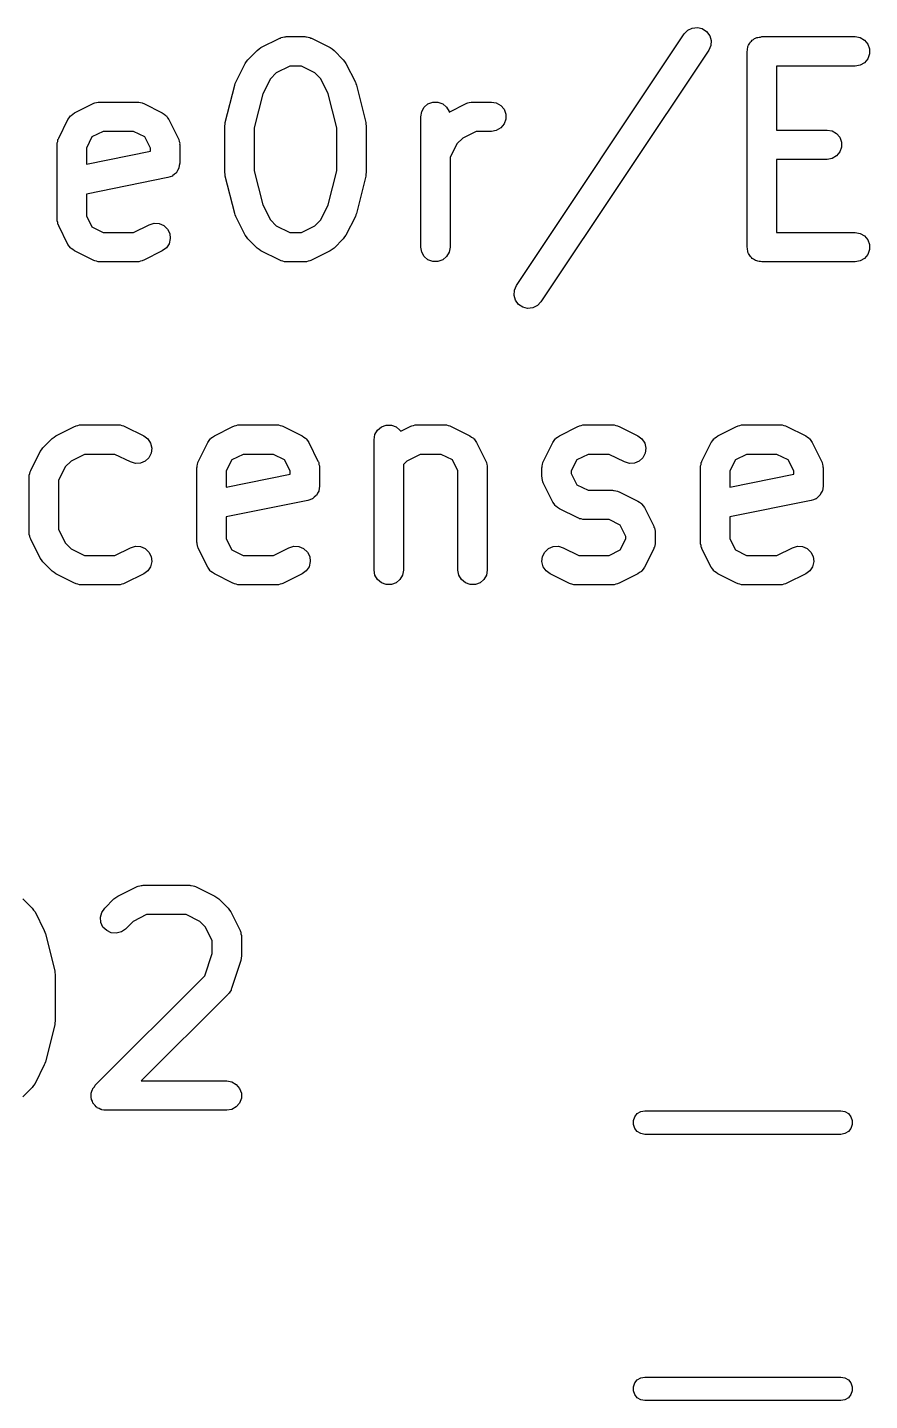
# Model space of a CAD drawing. Extents: x 142.1 to 238.7, y -137.2 to -60.7.
# Drawn here: x 174.35 to 178.65, y -108.48 to -101.47 of the extents above; entities that cross this region are included whole.
import ezdxf

# ---------------------------------------------------------------- set-up
doc = ezdxf.new("R2010")
doc.units = 0
doc.header["$MEASUREMENT"] = 0
doc.layers.add('BLACK', color=7, linetype='CONTINUOUS')

msp = doc.modelspace()

# ---------------------------------------------------------------- linework, layer by layer
at = {"layer": 'Black'}
for p, q in [((176.844, -102.784), (177.701, -101.498)), ((177.701, -101.498), (177.719, -101.479)), ((177.719, -101.479), (177.742, -101.468)), ((177.742, -101.468), (177.768, -101.465)), ((177.768, -101.465), (177.793, -101.471)), ((177.793, -101.471), (177.815, -101.486)), ((177.815, -101.486), (177.831, -101.507)), ((177.831, -101.507), (177.838, -101.532)), ((175.52, -101.582), (175.53, -101.575)), ((175.53, -101.575), (175.539, -101.568)), ((175.539, -101.568), (175.635, -101.52)), ((175.635, -101.52), (175.639, -101.519)), ((175.639, -101.519), (175.642, -101.517)), ((175.642, -101.517), (175.651, -101.515)), ((175.651, -101.515), (175.66, -101.513)), ((175.66, -101.513), (175.664, -101.513)), ((175.664, -101.513), (175.668, -101.512)), ((175.668, -101.512), (175.763, -101.512)), ((175.763, -101.512), (175.768, -101.513)), ((175.768, -101.513), (175.772, -101.513)), ((175.772, -101.513), (175.78, -101.515)), ((175.78, -101.515), (175.789, -101.517)), ((175.789, -101.517), (175.793, -101.519)), ((175.793, -101.519), (175.797, -101.52)), ((175.797, -101.52), (175.892, -101.568)), ((175.892, -101.568), (175.902, -101.575)), ((175.902, -101.575), (175.912, -101.582)), ((177.836, -101.558), (177.826, -101.581)), ((177.838, -101.532), (177.836, -101.558)), ((178.023, -101.574), (178.025, -101.568)), ((178.023, -101.581), (178.023, -101.574)), ((178.025, -101.568), (178.026, -101.562)), ((178.026, -101.562), (178.029, -101.556)), ((178.029, -101.556), (178.032, -101.55)), ((178.032, -101.55), (178.036, -101.545)), ((178.036, -101.545), (178.039, -101.539)), ((178.039, -101.539), (178.044, -101.535)), ((178.044, -101.535), (178.048, -101.53)), ((178.048, -101.53), (178.054, -101.527)), ((178.054, -101.527), (178.059, -101.522)), ((178.059, -101.522), (178.065, -101.52)), ((178.065, -101.52), (178.071, -101.517)), ((178.071, -101.517), (178.077, -101.516)), ((178.077, -101.516), (178.084, -101.514)), ((178.084, -101.514), (178.09, -101.514)), ((178.09, -101.514), (178.097, -101.512)), ((178.097, -101.512), (178.573, -101.512)), ((178.573, -101.512), (178.599, -101.517)), ((178.599, -101.517), (178.621, -101.53)), ((178.621, -101.53), (178.638, -101.55)), ((178.638, -101.55), (178.647, -101.574)), ((178.647, -101.574), (178.647, -101.6)), ((175.458, -101.649), (175.465, -101.639)), ((175.465, -101.639), (175.472, -101.63)), ((175.472, -101.63), (175.52, -101.582)), ((175.912, -101.582), (175.959, -101.63)), ((175.959, -101.63), (175.966, -101.639)), ((175.966, -101.639), (175.973, -101.649)), ((177.826, -101.581), (176.969, -102.867)), ((178.022, -101.587), (178.023, -101.581)), ((178.022, -102.587), (178.022, -101.587)), ((178.621, -101.645), (178.599, -101.658)), ((178.638, -101.625), (178.621, -101.645)), ((178.647, -101.6), (178.638, -101.625)), ((175.411, -101.744), (175.458, -101.649)), ((175.617, -101.697), (175.587, -101.727)), ((175.686, -101.662), (175.617, -101.697)), ((175.746, -101.662), (175.686, -101.662)), ((175.814, -101.697), (175.746, -101.662)), ((175.845, -101.727), (175.814, -101.697)), ((175.973, -101.649), (176.021, -101.744)), ((178.573, -101.662), (178.172, -101.662)), ((178.172, -101.662), (178.172, -101.989)), ((178.599, -101.658), (178.573, -101.662)), ((175.357, -101.95), (175.405, -101.76)), ((175.405, -101.76), (175.408, -101.752)), ((175.408, -101.752), (175.411, -101.744)), ((175.587, -101.727), (175.548, -101.804)), ((175.883, -101.804), (175.845, -101.727)), ((176.021, -101.744), (176.023, -101.752)), ((176.023, -101.752), (176.027, -101.76)), ((176.027, -101.76), (176.074, -101.95)), ((174.587, -101.901), (174.682, -101.854)), ((174.682, -101.854), (174.686, -101.852)), ((174.686, -101.852), (174.69, -101.85)), ((174.69, -101.85), (174.699, -101.849)), ((174.699, -101.849), (174.707, -101.846)), ((174.707, -101.846), (174.711, -101.846)), ((174.711, -101.846), (174.716, -101.846)), ((174.716, -101.846), (174.906, -101.846)), ((174.906, -101.846), (174.91, -101.846)), ((174.91, -101.846), (174.915, -101.846)), ((174.915, -101.846), (174.923, -101.849)), ((174.923, -101.849), (174.932, -101.85)), ((174.932, -101.85), (174.936, -101.852)), ((174.936, -101.852), (174.94, -101.854)), ((174.94, -101.854), (175.035, -101.901)), ((175.548, -101.804), (175.505, -101.978)), ((175.926, -101.978), (175.883, -101.804)), ((176.373, -101.873), (176.392, -101.856)), ((176.392, -101.856), (176.417, -101.847)), ((176.417, -101.847), (176.443, -101.847)), ((176.443, -101.847), (176.468, -101.856)), ((176.468, -101.856), (176.487, -101.873)), ((176.501, -101.897), (176.587, -101.854)), ((176.587, -101.854), (176.591, -101.852)), ((176.591, -101.852), (176.595, -101.85)), ((176.595, -101.85), (176.603, -101.849)), ((176.603, -101.849), (176.612, -101.846)), ((176.612, -101.846), (176.616, -101.846)), ((176.616, -101.846), (176.62, -101.846)), ((176.62, -101.846), (176.716, -101.846)), ((176.716, -101.846), (176.741, -101.85)), ((176.741, -101.85), (176.764, -101.863)), ((174.553, -101.935), (174.56, -101.926)), ((174.56, -101.926), (174.566, -101.917)), ((174.566, -101.917), (174.568, -101.916)), ((174.568, -101.916), (174.569, -101.914)), ((174.569, -101.914), (174.578, -101.908)), ((174.578, -101.908), (174.587, -101.901)), ((175.035, -101.901), (175.044, -101.908)), ((175.044, -101.908), (175.053, -101.914)), ((175.053, -101.914), (175.054, -101.916)), ((175.054, -101.916), (175.056, -101.917)), ((175.056, -101.917), (175.062, -101.926)), ((175.062, -101.926), (175.069, -101.935)), ((176.355, -101.921), (176.36, -101.895)), ((176.355, -102.587), (176.355, -101.921)), ((176.36, -101.895), (176.373, -101.873)), ((176.487, -101.873), (176.5, -101.895)), ((176.5, -101.895), (176.501, -101.897)), ((176.764, -101.863), (176.781, -101.883)), ((176.781, -101.883), (176.79, -101.908)), ((176.79, -101.908), (176.79, -101.934)), ((174.506, -102.03), (174.553, -101.935)), ((174.733, -101.996), (174.676, -102.024)), ((174.888, -101.996), (174.733, -101.996)), ((174.946, -102.024), (174.888, -101.996)), ((175.069, -101.935), (175.116, -102.03)), ((175.355, -101.968), (175.357, -101.959)), ((175.355, -102.206), (175.355, -101.968)), ((175.357, -101.959), (175.357, -101.95)), ((175.505, -101.978), (175.505, -102.197)), ((175.926, -102.197), (175.926, -101.978)), ((176.074, -101.95), (176.075, -101.959)), ((176.075, -101.959), (176.076, -101.968)), ((176.076, -101.968), (176.076, -102.206)), ((176.638, -101.996), (176.57, -102.03)), ((176.716, -101.996), (176.638, -101.996)), ((176.741, -101.991), (176.716, -101.996)), ((176.764, -101.978), (176.741, -101.991)), ((176.781, -101.958), (176.764, -101.978)), ((176.79, -101.934), (176.781, -101.958)), ((178.172, -101.989), (178.43, -101.989)), ((178.43, -101.989), (178.456, -101.993)), ((178.456, -101.993), (178.478, -102.006)), ((174.498, -102.055), (174.501, -102.047)), ((174.499, -102.059), (174.498, -102.055)), ((174.498, -102.064), (174.499, -102.059)), ((174.498, -102.445), (174.498, -102.064)), ((174.501, -102.047), (174.502, -102.038)), ((174.502, -102.038), (174.505, -102.034)), ((174.505, -102.034), (174.506, -102.03)), ((174.676, -102.024), (174.648, -102.081)), ((174.974, -102.081), (174.946, -102.024)), ((175.116, -102.03), (175.117, -102.034)), ((175.117, -102.034), (175.12, -102.038)), ((175.12, -102.038), (175.121, -102.047)), ((175.121, -102.047), (175.124, -102.055)), ((175.124, -102.055), (175.123, -102.059)), ((175.123, -102.059), (175.124, -102.064)), ((175.124, -102.064), (175.124, -102.159)), ((176.539, -102.06), (176.505, -102.129)), ((176.57, -102.03), (176.539, -102.06)), ((178.478, -102.006), (178.495, -102.026)), ((178.495, -102.026), (178.504, -102.051)), ((178.504, -102.051), (178.504, -102.077)), ((174.648, -102.081), (174.648, -102.163)), ((174.648, -102.163), (174.974, -102.097)), ((174.974, -102.097), (174.974, -102.081)), ((176.505, -102.129), (176.505, -102.587)), ((178.456, -102.134), (178.43, -102.139)), ((178.478, -102.121), (178.456, -102.134)), ((178.495, -102.101), (178.478, -102.121)), ((178.504, -102.077), (178.495, -102.101)), ((175.107, -102.207), (175.097, -102.215)), ((175.108, -102.206), (175.107, -102.206)), ((175.107, -102.206), (175.107, -102.207)), ((175.113, -102.195), (175.108, -102.206)), ((175.12, -102.184), (175.113, -102.195)), ((175.122, -102.171), (175.12, -102.183)), ((175.12, -102.183), (175.12, -102.184)), ((175.12, -102.184), (175.12, -102.184)), ((175.124, -102.159), (175.122, -102.171)), ((175.357, -102.215), (175.355, -102.206)), ((175.505, -102.197), (175.548, -102.371)), ((175.883, -102.371), (175.926, -102.197)), ((176.076, -102.206), (176.075, -102.215)), ((178.43, -102.139), (178.172, -102.139)), ((178.172, -102.139), (178.172, -102.512)), ((175.064, -102.232), (174.648, -102.316)), ((175.075, -102.228), (175.064, -102.232)), ((175.087, -102.224), (175.075, -102.228)), ((175.088, -102.223), (175.087, -102.223)), ((175.087, -102.223), (175.087, -102.224)), ((175.097, -102.215), (175.088, -102.223)), ((175.357, -102.225), (175.357, -102.215)), ((175.405, -102.415), (175.357, -102.225)), ((176.074, -102.225), (176.027, -102.415)), ((176.075, -102.215), (176.074, -102.225)), ((174.648, -102.316), (174.648, -102.427)), ((175.408, -102.423), (175.405, -102.415)), ((175.548, -102.371), (175.587, -102.448)), ((175.845, -102.448), (175.883, -102.371)), ((176.027, -102.415), (176.023, -102.423)), ((174.499, -102.449), (174.498, -102.445)), ((174.498, -102.453), (174.499, -102.449)), ((174.501, -102.462), (174.498, -102.453)), ((174.502, -102.47), (174.501, -102.462)), ((174.505, -102.474), (174.502, -102.47)), ((174.506, -102.478), (174.505, -102.474)), ((174.553, -102.573), (174.506, -102.478)), ((174.648, -102.427), (174.676, -102.484)), ((174.676, -102.484), (174.733, -102.512)), ((174.888, -102.512), (174.968, -102.473)), ((174.968, -102.473), (174.993, -102.465)), ((174.993, -102.465), (175.019, -102.467)), ((175.019, -102.467), (175.043, -102.477)), ((175.043, -102.477), (175.062, -102.495)), ((175.411, -102.43), (175.408, -102.423)), ((175.458, -102.526), (175.411, -102.43)), ((175.587, -102.448), (175.617, -102.478)), ((175.617, -102.478), (175.686, -102.512)), ((175.746, -102.512), (175.814, -102.478)), ((175.814, -102.478), (175.845, -102.448)), ((176.021, -102.43), (175.973, -102.526)), ((176.023, -102.423), (176.021, -102.43)), ((174.733, -102.512), (174.888, -102.512)), ((175.062, -102.495), (175.073, -102.518)), ((175.076, -102.544), (175.07, -102.57)), ((175.073, -102.518), (175.076, -102.544)), ((175.465, -102.535), (175.458, -102.526)), ((175.472, -102.545), (175.465, -102.535)), ((175.52, -102.593), (175.472, -102.545)), ((175.686, -102.512), (175.746, -102.512)), ((175.959, -102.545), (175.912, -102.593)), ((175.966, -102.535), (175.959, -102.545)), ((175.973, -102.526), (175.966, -102.535)), ((178.172, -102.512), (178.573, -102.512)), ((178.573, -102.512), (178.599, -102.517)), ((178.599, -102.517), (178.621, -102.53)), ((178.621, -102.53), (178.638, -102.55)), ((178.638, -102.55), (178.647, -102.574)), ((174.56, -102.582), (174.553, -102.573)), ((174.566, -102.591), (174.56, -102.582)), ((174.568, -102.593), (174.566, -102.591)), ((174.569, -102.594), (174.568, -102.593)), ((174.578, -102.6), (174.569, -102.594)), ((174.587, -102.607), (174.578, -102.6)), ((174.682, -102.654), (174.587, -102.607)), ((175.035, -102.607), (174.94, -102.654)), ((175.056, -102.591), (175.035, -102.607)), ((175.07, -102.57), (175.056, -102.591)), ((175.53, -102.6), (175.52, -102.593)), ((175.539, -102.607), (175.53, -102.6)), ((175.635, -102.654), (175.539, -102.607)), ((175.892, -102.607), (175.797, -102.654)), ((175.902, -102.6), (175.892, -102.607)), ((175.912, -102.593), (175.902, -102.6)), ((176.36, -102.613), (176.355, -102.587)), ((176.373, -102.636), (176.36, -102.613)), ((176.5, -102.613), (176.487, -102.636)), ((176.505, -102.587), (176.5, -102.613)), ((178.023, -102.594), (178.022, -102.587)), ((178.023, -102.6), (178.023, -102.594)), ((178.025, -102.607), (178.023, -102.6)), ((178.026, -102.613), (178.025, -102.607)), ((178.029, -102.619), (178.026, -102.613)), ((178.032, -102.625), (178.029, -102.619)), ((178.036, -102.63), (178.032, -102.625)), ((178.638, -102.625), (178.621, -102.645)), ((178.647, -102.6), (178.638, -102.625)), ((178.647, -102.574), (178.647, -102.6)), ((174.686, -102.656), (174.682, -102.654)), ((174.69, -102.658), (174.686, -102.656)), ((174.699, -102.659), (174.69, -102.658)), ((174.707, -102.662), (174.699, -102.659)), ((174.711, -102.662), (174.707, -102.662)), ((174.716, -102.662), (174.711, -102.662)), ((174.906, -102.662), (174.716, -102.662)), ((174.91, -102.662), (174.906, -102.662)), ((174.915, -102.662), (174.91, -102.662)), ((174.923, -102.659), (174.915, -102.662)), ((174.932, -102.658), (174.923, -102.659)), ((174.936, -102.656), (174.932, -102.658)), ((174.94, -102.654), (174.936, -102.656)), ((175.639, -102.656), (175.635, -102.654)), ((175.642, -102.658), (175.639, -102.656)), ((175.651, -102.659), (175.642, -102.658)), ((175.66, -102.662), (175.651, -102.659)), ((175.664, -102.662), (175.66, -102.662)), ((175.668, -102.662), (175.664, -102.662)), ((175.763, -102.662), (175.668, -102.662)), ((175.768, -102.662), (175.763, -102.662)), ((175.772, -102.662), (175.768, -102.662)), ((175.78, -102.659), (175.772, -102.662)), ((175.789, -102.658), (175.78, -102.659)), ((175.793, -102.656), (175.789, -102.658)), ((175.797, -102.654), (175.793, -102.656)), ((176.392, -102.652), (176.373, -102.636)), ((176.417, -102.661), (176.392, -102.652)), ((176.443, -102.661), (176.417, -102.661)), ((176.468, -102.652), (176.443, -102.661)), ((176.487, -102.636), (176.468, -102.652)), ((178.039, -102.636), (178.036, -102.63)), ((178.044, -102.64), (178.039, -102.636)), ((178.048, -102.645), (178.044, -102.64)), ((178.054, -102.648), (178.048, -102.645)), ((178.059, -102.652), (178.054, -102.648)), ((178.065, -102.655), (178.059, -102.652)), ((178.071, -102.658), (178.065, -102.655)), ((178.077, -102.659), (178.071, -102.658)), ((178.084, -102.661), (178.077, -102.659)), ((178.09, -102.661), (178.084, -102.661)), ((178.097, -102.662), (178.09, -102.661)), ((178.573, -102.662), (178.097, -102.662)), ((178.599, -102.658), (178.573, -102.662)), ((178.621, -102.645), (178.599, -102.658)), ((176.832, -102.834), (176.833, -102.808)), ((176.839, -102.859), (176.832, -102.834)), ((176.833, -102.808), (176.844, -102.784)), ((176.854, -102.88), (176.839, -102.859)), ((176.876, -102.894), (176.854, -102.88)), ((176.901, -102.9), (176.876, -102.894)), ((176.927, -102.897), (176.901, -102.9)), ((176.951, -102.886), (176.927, -102.897)), ((176.969, -102.867), (176.951, -102.886)), ((174.492, -103.551), (174.587, -103.504)), ((174.587, -103.504), (174.591, -103.502)), ((174.591, -103.502), (174.595, -103.5)), ((174.595, -103.5), (174.603, -103.499)), ((174.603, -103.499), (174.612, -103.496)), ((174.612, -103.496), (174.616, -103.496)), ((174.616, -103.496), (174.62, -103.496)), ((174.62, -103.496), (174.811, -103.496)), ((174.811, -103.496), (174.815, -103.496)), ((174.815, -103.496), (174.82, -103.496)), ((174.82, -103.496), (174.828, -103.499)), ((174.828, -103.499), (174.837, -103.5)), ((174.837, -103.5), (174.84, -103.502)), ((174.84, -103.502), (174.844, -103.504)), ((174.844, -103.504), (174.94, -103.551)), ((175.301, -103.551), (175.396, -103.504)), ((175.396, -103.504), (175.401, -103.502)), ((175.401, -103.502), (175.404, -103.5)), ((175.404, -103.5), (175.413, -103.499)), ((175.413, -103.499), (175.421, -103.496)), ((175.421, -103.496), (175.426, -103.496)), ((175.426, -103.496), (175.43, -103.496)), ((175.43, -103.496), (175.62, -103.496)), ((175.62, -103.496), (175.625, -103.496)), ((175.625, -103.496), (175.629, -103.496)), ((175.629, -103.496), (175.637, -103.499)), ((175.637, -103.499), (175.646, -103.5)), ((175.646, -103.5), (175.65, -103.502)), ((175.65, -103.502), (175.654, -103.504)), ((175.654, -103.504), (175.749, -103.551)), ((176.121, -103.545), (176.134, -103.523)), ((176.134, -103.523), (176.154, -103.506)), ((176.154, -103.506), (176.179, -103.497)), ((176.179, -103.497), (176.205, -103.497)), ((176.205, -103.497), (176.229, -103.506)), ((176.229, -103.506), (176.249, -103.523)), ((176.249, -103.523), (176.253, -103.528)), ((176.253, -103.528), (176.301, -103.504)), ((176.301, -103.504), (176.305, -103.502)), ((176.305, -103.502), (176.309, -103.5)), ((176.309, -103.5), (176.318, -103.499)), ((176.318, -103.499), (176.326, -103.496)), ((176.326, -103.496), (176.331, -103.496)), ((176.331, -103.496), (176.335, -103.496)), ((176.335, -103.496), (176.478, -103.496)), ((176.478, -103.496), (176.482, -103.496)), ((176.482, -103.496), (176.486, -103.496)), ((176.486, -103.496), (176.495, -103.499)), ((176.495, -103.499), (176.503, -103.5)), ((176.503, -103.5), (176.507, -103.502)), ((176.507, -103.502), (176.511, -103.504)), ((176.511, -103.504), (176.606, -103.551)), ((177.063, -103.551), (177.158, -103.504)), ((177.158, -103.504), (177.163, -103.502)), ((177.163, -103.502), (177.166, -103.5)), ((177.166, -103.5), (177.175, -103.499)), ((177.175, -103.499), (177.183, -103.496)), ((177.183, -103.496), (177.188, -103.496)), ((177.188, -103.496), (177.192, -103.496)), ((177.192, -103.496), (177.335, -103.496)), ((177.335, -103.496), (177.339, -103.496)), ((177.339, -103.496), (177.343, -103.496)), ((177.343, -103.496), (177.352, -103.499)), ((177.352, -103.499), (177.36, -103.5)), ((177.36, -103.5), (177.364, -103.502)), ((177.364, -103.502), (177.368, -103.504)), ((177.368, -103.504), (177.464, -103.551)), ((177.873, -103.551), (177.968, -103.504)), ((177.968, -103.504), (177.972, -103.502)), ((177.972, -103.502), (177.976, -103.5)), ((177.976, -103.5), (177.984, -103.499)), ((177.984, -103.499), (177.993, -103.496)), ((177.993, -103.496), (177.997, -103.496)), ((177.997, -103.496), (178.001, -103.496)), ((178.001, -103.496), (178.192, -103.496)), ((178.192, -103.496), (178.196, -103.496)), ((178.196, -103.496), (178.2, -103.496)), ((178.2, -103.496), (178.209, -103.499)), ((178.209, -103.499), (178.218, -103.5)), ((178.218, -103.5), (178.221, -103.502)), ((178.221, -103.502), (178.225, -103.504)), ((178.225, -103.504), (178.321, -103.551)), ((174.425, -103.613), (174.472, -103.565)), ((174.472, -103.565), (174.482, -103.558)), ((174.482, -103.558), (174.492, -103.551)), ((174.94, -103.551), (174.961, -103.567)), ((174.961, -103.567), (174.975, -103.589)), ((174.975, -103.589), (174.981, -103.614)), ((175.22, -103.68), (175.268, -103.585)), ((175.268, -103.585), (175.274, -103.576)), ((175.274, -103.576), (175.28, -103.567)), ((175.28, -103.567), (175.282, -103.566)), ((175.282, -103.566), (175.283, -103.564)), ((175.283, -103.564), (175.292, -103.558)), ((175.292, -103.558), (175.301, -103.551)), ((175.749, -103.551), (175.758, -103.558)), ((175.758, -103.558), (175.767, -103.564)), ((175.767, -103.564), (175.769, -103.566)), ((175.769, -103.566), (175.77, -103.567)), ((175.77, -103.567), (175.776, -103.576)), ((175.776, -103.576), (175.783, -103.585)), ((175.783, -103.585), (175.83, -103.68)), ((176.117, -103.571), (176.121, -103.545)), ((176.117, -104.237), (176.117, -103.571)), ((176.606, -103.551), (176.615, -103.558)), ((176.615, -103.558), (176.624, -103.564)), ((176.624, -103.564), (176.626, -103.566)), ((176.626, -103.566), (176.627, -103.567)), ((176.627, -103.567), (176.633, -103.576)), ((176.633, -103.576), (176.64, -103.585)), ((176.64, -103.585), (176.688, -103.68)), ((176.982, -103.68), (177.03, -103.585)), ((177.03, -103.585), (177.036, -103.576)), ((177.036, -103.576), (177.042, -103.567)), ((177.042, -103.567), (177.044, -103.566)), ((177.044, -103.566), (177.045, -103.564)), ((177.045, -103.564), (177.054, -103.558)), ((177.054, -103.558), (177.063, -103.551)), ((177.464, -103.551), (177.484, -103.567)), ((177.484, -103.567), (177.499, -103.589)), ((177.499, -103.589), (177.505, -103.614)), ((177.791, -103.68), (177.839, -103.585)), ((177.839, -103.585), (177.846, -103.576)), ((177.846, -103.576), (177.852, -103.567)), ((177.852, -103.567), (177.853, -103.566)), ((177.853, -103.566), (177.855, -103.564)), ((177.855, -103.564), (177.864, -103.558)), ((177.864, -103.558), (177.873, -103.551)), ((178.321, -103.551), (178.33, -103.558)), ((178.33, -103.558), (178.339, -103.564)), ((178.339, -103.564), (178.34, -103.566)), ((178.34, -103.566), (178.342, -103.567)), ((178.342, -103.567), (178.348, -103.576)), ((178.348, -103.576), (178.354, -103.585)), ((178.354, -103.585), (178.402, -103.68)), ((174.363, -103.728), (174.411, -103.632)), ((174.411, -103.632), (174.418, -103.623)), ((174.418, -103.623), (174.425, -103.613)), ((174.57, -103.68), (174.539, -103.71)), ((174.638, -103.646), (174.57, -103.68)), ((174.793, -103.646), (174.638, -103.646)), ((174.873, -103.685), (174.793, -103.646)), ((174.948, -103.681), (174.924, -103.691)), ((174.966, -103.663), (174.948, -103.681)), ((174.978, -103.64), (174.966, -103.663)), ((174.981, -103.614), (174.978, -103.64)), ((175.219, -103.684), (175.22, -103.68)), ((175.391, -103.674), (175.362, -103.731)), ((175.448, -103.646), (175.391, -103.674)), ((175.603, -103.646), (175.448, -103.646)), ((175.66, -103.674), (175.603, -103.646)), ((175.688, -103.731), (175.66, -103.674)), ((175.83, -103.68), (175.832, -103.684)), ((176.284, -103.68), (176.267, -103.697)), ((176.352, -103.646), (176.284, -103.68)), ((176.46, -103.646), (176.352, -103.646)), ((176.517, -103.674), (176.46, -103.646)), ((176.545, -103.731), (176.517, -103.674)), ((176.688, -103.68), (176.689, -103.684)), ((176.981, -103.684), (176.982, -103.68)), ((177.153, -103.674), (177.124, -103.731)), ((177.21, -103.646), (177.153, -103.674)), ((177.317, -103.646), (177.21, -103.646)), ((177.396, -103.685), (177.317, -103.646)), ((177.471, -103.681), (177.447, -103.691)), ((177.49, -103.663), (177.471, -103.681)), ((177.502, -103.64), (177.49, -103.663)), ((177.505, -103.614), (177.502, -103.64)), ((177.79, -103.684), (177.791, -103.68)), ((177.962, -103.674), (177.934, -103.731)), ((178.019, -103.646), (177.962, -103.674)), ((178.174, -103.646), (178.019, -103.646)), ((178.231, -103.674), (178.174, -103.646)), ((178.26, -103.731), (178.231, -103.674)), ((178.402, -103.68), (178.403, -103.684)), ((174.355, -103.753), (174.358, -103.744)), ((174.358, -103.744), (174.36, -103.736)), ((174.36, -103.736), (174.362, -103.732)), ((174.362, -103.732), (174.363, -103.728)), ((174.539, -103.71), (174.505, -103.779)), ((174.898, -103.693), (174.873, -103.685)), ((174.924, -103.691), (174.898, -103.693)), ((175.212, -103.714), (175.213, -103.709)), ((175.212, -104.095), (175.212, -103.714)), ((175.213, -103.705), (175.215, -103.697)), ((175.213, -103.709), (175.213, -103.705)), ((175.215, -103.697), (175.217, -103.688)), ((175.217, -103.688), (175.219, -103.684)), ((175.362, -103.731), (175.362, -103.813)), ((175.362, -103.813), (175.688, -103.747)), ((175.688, -103.747), (175.688, -103.731)), ((175.832, -103.684), (175.834, -103.688)), ((175.834, -103.688), (175.835, -103.697)), ((175.835, -103.697), (175.838, -103.705)), ((175.838, -103.705), (175.838, -103.709)), ((175.838, -103.709), (175.838, -103.714)), ((175.838, -103.714), (175.838, -103.809)), ((176.267, -103.697), (176.267, -104.237)), ((176.545, -104.237), (176.545, -103.731)), ((176.689, -103.684), (176.691, -103.688)), ((176.691, -103.688), (176.692, -103.697)), ((176.692, -103.697), (176.695, -103.705)), ((176.695, -103.705), (176.695, -103.709)), ((176.695, -103.709), (176.695, -103.714)), ((176.695, -103.714), (176.695, -104.237)), ((176.974, -103.714), (176.975, -103.709)), ((176.974, -103.761), (176.974, -103.714)), ((176.975, -103.705), (176.977, -103.697)), ((176.975, -103.709), (176.975, -103.705)), ((176.977, -103.697), (176.979, -103.688)), ((176.979, -103.688), (176.981, -103.684)), ((177.124, -103.731), (177.124, -103.743)), ((177.124, -103.743), (177.153, -103.801)), ((177.421, -103.693), (177.396, -103.685)), ((177.447, -103.691), (177.421, -103.693)), ((177.784, -103.705), (177.787, -103.697)), ((177.784, -103.709), (177.784, -103.705)), ((177.784, -103.714), (177.784, -103.709)), ((177.784, -104.095), (177.784, -103.714)), ((177.787, -103.697), (177.788, -103.688)), ((177.788, -103.688), (177.79, -103.684)), ((177.934, -103.731), (177.934, -103.813)), ((177.934, -103.813), (178.26, -103.747)), ((178.26, -103.747), (178.26, -103.731)), ((178.403, -103.684), (178.405, -103.688)), ((178.405, -103.688), (178.407, -103.697)), ((178.407, -103.697), (178.409, -103.705)), ((178.409, -103.705), (178.409, -103.709)), ((178.409, -103.709), (178.41, -103.714)), ((178.41, -103.714), (178.41, -103.809)), ((174.356, -103.757), (174.355, -103.753)), ((174.355, -103.761), (174.356, -103.757)), ((174.355, -104.047), (174.355, -103.761)), ((174.505, -103.779), (174.505, -104.029)), ((175.836, -103.821), (175.834, -103.833)), ((175.838, -103.809), (175.836, -103.821)), ((176.975, -103.765), (176.974, -103.761)), ((176.975, -103.77), (176.975, -103.765)), ((176.977, -103.778), (176.975, -103.77)), ((176.979, -103.787), (176.977, -103.778)), ((176.981, -103.791), (176.979, -103.787)), ((176.982, -103.795), (176.981, -103.791)), ((177.03, -103.89), (176.982, -103.795)), ((177.153, -103.801), (177.21, -103.829)), ((178.408, -103.821), (178.406, -103.833)), ((178.41, -103.809), (178.408, -103.821)), ((175.778, -103.882), (175.362, -103.966)), ((175.789, -103.878), (175.778, -103.882)), ((175.801, -103.874), (175.789, -103.878)), ((175.802, -103.873), (175.801, -103.874)), ((175.811, -103.865), (175.802, -103.873)), ((175.802, -103.873), (175.802, -103.873)), ((175.821, -103.857), (175.811, -103.865)), ((175.822, -103.856), (175.821, -103.856)), ((175.821, -103.856), (175.821, -103.857)), ((175.828, -103.845), (175.822, -103.856)), ((175.834, -103.834), (175.828, -103.845)), ((175.834, -103.833), (175.834, -103.834)), ((175.834, -103.834), (175.834, -103.834)), ((177.036, -103.899), (177.03, -103.89)), ((177.21, -103.829), (177.335, -103.829)), ((177.335, -103.829), (177.339, -103.83)), ((177.339, -103.83), (177.343, -103.83)), ((177.343, -103.83), (177.352, -103.832)), ((177.352, -103.832), (177.36, -103.834)), ((177.36, -103.834), (177.364, -103.836)), ((177.364, -103.836), (177.368, -103.837)), ((177.368, -103.837), (177.464, -103.885)), ((177.464, -103.885), (177.472, -103.891)), ((177.472, -103.891), (177.482, -103.897)), ((178.349, -103.882), (177.934, -103.966)), ((178.361, -103.878), (178.349, -103.882)), ((178.372, -103.874), (178.361, -103.878)), ((178.373, -103.873), (178.372, -103.874)), ((178.374, -103.873), (178.373, -103.873)), ((178.383, -103.865), (178.374, -103.873)), ((178.392, -103.857), (178.383, -103.865)), ((178.393, -103.856), (178.392, -103.857)), ((178.399, -103.845), (178.393, -103.856)), ((178.393, -103.856), (178.393, -103.856)), ((178.405, -103.834), (178.399, -103.845)), ((178.406, -103.833), (178.405, -103.834)), ((178.405, -103.834), (178.405, -103.834)), ((177.042, -103.908), (177.036, -103.899)), ((177.044, -103.909), (177.042, -103.908)), ((177.045, -103.911), (177.044, -103.909)), ((177.054, -103.917), (177.045, -103.911)), ((177.063, -103.924), (177.054, -103.917)), ((177.158, -103.971), (177.063, -103.924)), ((177.482, -103.897), (177.483, -103.899)), ((177.483, -103.899), (177.484, -103.9)), ((177.484, -103.9), (177.491, -103.909)), ((177.491, -103.909), (177.497, -103.918)), ((177.497, -103.918), (177.545, -104.013)), ((174.505, -104.029), (174.539, -104.098)), ((175.362, -103.966), (175.362, -104.077)), ((177.163, -103.972), (177.158, -103.971)), ((177.166, -103.975), (177.163, -103.972)), ((177.175, -103.976), (177.166, -103.975)), ((177.183, -103.979), (177.175, -103.976)), ((177.188, -103.978), (177.183, -103.979)), ((177.192, -103.979), (177.188, -103.978)), ((177.317, -103.979), (177.192, -103.979)), ((177.374, -104.008), (177.317, -103.979)), ((177.403, -104.065), (177.374, -104.008)), ((177.545, -104.013), (177.546, -104.018)), ((177.546, -104.018), (177.548, -104.021)), ((177.548, -104.021), (177.55, -104.03)), ((177.55, -104.03), (177.552, -104.038)), ((177.934, -103.966), (177.934, -104.077)), ((174.356, -104.051), (174.355, -104.047)), ((174.355, -104.055), (174.356, -104.051)), ((174.358, -104.064), (174.355, -104.055)), ((174.36, -104.073), (174.358, -104.064)), ((174.362, -104.076), (174.36, -104.073)), ((174.363, -104.08), (174.362, -104.076)), ((174.411, -104.176), (174.363, -104.08)), ((174.539, -104.098), (174.57, -104.128)), ((175.213, -104.099), (175.212, -104.095)), ((175.213, -104.103), (175.213, -104.099)), ((175.362, -104.077), (175.391, -104.134)), ((177.374, -104.134), (177.403, -104.077)), ((177.403, -104.077), (177.403, -104.065)), ((177.552, -104.038), (177.552, -104.043)), ((177.552, -104.043), (177.553, -104.047)), ((177.553, -104.095), (177.552, -104.099)), ((177.552, -104.099), (177.552, -104.103)), ((177.553, -104.047), (177.553, -104.095)), ((177.784, -104.099), (177.784, -104.095)), ((177.784, -104.103), (177.784, -104.099)), ((177.934, -104.077), (177.962, -104.134)), ((174.57, -104.128), (174.638, -104.162)), ((174.638, -104.162), (174.793, -104.162)), ((174.793, -104.162), (174.873, -104.123)), ((174.873, -104.123), (174.898, -104.115)), ((174.898, -104.115), (174.924, -104.117)), ((174.924, -104.117), (174.948, -104.127)), ((174.948, -104.127), (174.966, -104.145)), ((174.966, -104.145), (174.978, -104.168)), ((174.978, -104.168), (174.981, -104.194)), ((175.215, -104.112), (175.213, -104.103)), ((175.217, -104.12), (175.215, -104.112)), ((175.219, -104.124), (175.217, -104.12)), ((175.22, -104.128), (175.219, -104.124)), ((175.268, -104.223), (175.22, -104.128)), ((175.391, -104.134), (175.448, -104.162)), ((175.448, -104.162), (175.603, -104.162)), ((175.603, -104.162), (175.682, -104.123)), ((175.682, -104.123), (175.707, -104.115)), ((175.707, -104.115), (175.733, -104.117)), ((175.733, -104.117), (175.757, -104.127)), ((175.757, -104.127), (175.776, -104.145)), ((175.776, -104.145), (175.788, -104.168)), ((175.788, -104.168), (175.791, -104.194)), ((176.974, -104.194), (176.977, -104.168)), ((176.977, -104.168), (176.989, -104.145)), ((176.989, -104.145), (177.008, -104.127)), ((177.008, -104.127), (177.032, -104.117)), ((177.032, -104.117), (177.058, -104.115)), ((177.058, -104.115), (177.083, -104.123)), ((177.083, -104.123), (177.162, -104.162)), ((177.162, -104.162), (177.317, -104.162)), ((177.317, -104.162), (177.374, -104.134)), ((177.545, -104.128), (177.497, -104.223)), ((177.546, -104.124), (177.545, -104.128)), ((177.548, -104.12), (177.546, -104.124)), ((177.55, -104.112), (177.548, -104.12)), ((177.552, -104.103), (177.55, -104.112)), ((177.787, -104.112), (177.784, -104.103)), ((177.788, -104.12), (177.787, -104.112)), ((177.79, -104.124), (177.788, -104.12)), ((177.791, -104.128), (177.79, -104.124)), ((177.839, -104.223), (177.791, -104.128)), ((177.962, -104.134), (178.019, -104.162)), ((178.019, -104.162), (178.174, -104.162)), ((178.174, -104.162), (178.254, -104.123)), ((178.254, -104.123), (178.279, -104.115)), ((178.279, -104.115), (178.305, -104.117)), ((178.305, -104.117), (178.328, -104.127)), ((178.328, -104.127), (178.347, -104.145)), ((178.347, -104.145), (178.359, -104.168)), ((178.359, -104.168), (178.362, -104.194)), ((174.418, -104.185), (174.411, -104.176)), ((174.425, -104.195), (174.418, -104.185)), ((174.472, -104.243), (174.425, -104.195)), ((174.961, -104.241), (174.94, -104.257)), ((174.975, -104.22), (174.961, -104.241)), ((174.981, -104.194), (174.975, -104.22)), ((175.274, -104.232), (175.268, -104.223)), ((175.28, -104.241), (175.274, -104.232)), ((175.282, -104.243), (175.28, -104.241)), ((175.77, -104.241), (175.749, -104.257)), ((175.785, -104.22), (175.77, -104.241)), ((175.791, -104.194), (175.785, -104.22)), ((176.121, -104.263), (176.117, -104.237)), ((176.267, -104.237), (176.262, -104.263)), ((176.55, -104.263), (176.545, -104.237)), ((176.695, -104.237), (176.691, -104.263)), ((176.98, -104.22), (176.974, -104.194)), ((176.995, -104.241), (176.98, -104.22)), ((177.016, -104.257), (176.995, -104.241)), ((177.484, -104.241), (177.483, -104.243)), ((177.491, -104.232), (177.484, -104.241)), ((177.497, -104.223), (177.491, -104.232)), ((177.846, -104.232), (177.839, -104.223)), ((177.852, -104.241), (177.846, -104.232)), ((177.853, -104.243), (177.852, -104.241)), ((178.342, -104.241), (178.321, -104.257)), ((178.356, -104.22), (178.342, -104.241)), ((178.362, -104.194), (178.356, -104.22)), ((174.482, -104.25), (174.472, -104.243)), ((174.492, -104.257), (174.482, -104.25)), ((174.587, -104.304), (174.492, -104.257)), ((174.591, -104.306), (174.587, -104.304)), ((174.595, -104.308), (174.591, -104.306)), ((174.603, -104.309), (174.595, -104.308)), ((174.612, -104.312), (174.603, -104.309)), ((174.616, -104.312), (174.612, -104.312)), ((174.62, -104.312), (174.616, -104.312)), ((174.811, -104.312), (174.62, -104.312)), ((174.815, -104.312), (174.811, -104.312)), ((174.82, -104.312), (174.815, -104.312)), ((174.828, -104.309), (174.82, -104.312)), ((174.837, -104.308), (174.828, -104.309)), ((174.84, -104.306), (174.837, -104.308)), ((174.844, -104.304), (174.84, -104.306)), ((174.94, -104.257), (174.844, -104.304)), ((175.283, -104.244), (175.282, -104.243)), ((175.292, -104.25), (175.283, -104.244)), ((175.301, -104.257), (175.292, -104.25)), ((175.396, -104.304), (175.301, -104.257)), ((175.401, -104.306), (175.396, -104.304)), ((175.404, -104.308), (175.401, -104.306)), ((175.413, -104.309), (175.404, -104.308)), ((175.421, -104.312), (175.413, -104.309)), ((175.426, -104.312), (175.421, -104.312)), ((175.43, -104.312), (175.426, -104.312)), ((175.62, -104.312), (175.43, -104.312)), ((175.625, -104.312), (175.62, -104.312)), ((175.629, -104.312), (175.625, -104.312)), ((175.637, -104.309), (175.629, -104.312)), ((175.646, -104.308), (175.637, -104.309)), ((175.65, -104.306), (175.646, -104.308)), ((175.654, -104.304), (175.65, -104.306)), ((175.749, -104.257), (175.654, -104.304)), ((176.134, -104.286), (176.121, -104.263)), ((176.154, -104.302), (176.134, -104.286)), ((176.179, -104.311), (176.154, -104.302)), ((176.205, -104.311), (176.179, -104.311)), ((176.229, -104.302), (176.205, -104.311)), ((176.249, -104.286), (176.229, -104.302)), ((176.262, -104.263), (176.249, -104.286)), ((176.563, -104.286), (176.55, -104.263)), ((176.583, -104.302), (176.563, -104.286)), ((176.607, -104.311), (176.583, -104.302)), ((176.634, -104.311), (176.607, -104.311)), ((176.658, -104.302), (176.634, -104.311)), ((176.678, -104.286), (176.658, -104.302)), ((176.691, -104.263), (176.678, -104.286)), ((177.111, -104.304), (177.016, -104.257)), ((177.115, -104.306), (177.111, -104.304)), ((177.119, -104.308), (177.115, -104.306)), ((177.127, -104.309), (177.119, -104.308)), ((177.136, -104.312), (177.127, -104.309)), ((177.14, -104.312), (177.136, -104.312)), ((177.144, -104.312), (177.14, -104.312)), ((177.335, -104.312), (177.144, -104.312)), ((177.339, -104.312), (177.335, -104.312)), ((177.343, -104.312), (177.339, -104.312)), ((177.352, -104.309), (177.343, -104.312)), ((177.36, -104.308), (177.352, -104.309)), ((177.364, -104.306), (177.36, -104.308)), ((177.368, -104.304), (177.364, -104.306)), ((177.464, -104.257), (177.368, -104.304)), ((177.472, -104.25), (177.464, -104.257)), ((177.482, -104.244), (177.472, -104.25)), ((177.483, -104.243), (177.482, -104.244)), ((177.855, -104.244), (177.853, -104.243)), ((177.864, -104.25), (177.855, -104.244)), ((177.873, -104.257), (177.864, -104.25)), ((177.968, -104.304), (177.873, -104.257)), ((177.972, -104.306), (177.968, -104.304)), ((177.976, -104.308), (177.972, -104.306)), ((177.984, -104.309), (177.976, -104.308)), ((177.993, -104.312), (177.984, -104.309)), ((177.997, -104.312), (177.993, -104.312)), ((178.001, -104.312), (177.997, -104.312)), ((178.192, -104.312), (178.001, -104.312)), ((178.196, -104.312), (178.192, -104.312)), ((178.2, -104.312), (178.196, -104.312)), ((178.209, -104.309), (178.2, -104.312)), ((178.218, -104.308), (178.209, -104.309)), ((178.221, -104.306), (178.218, -104.308)), ((178.225, -104.304), (178.221, -104.306)), ((178.321, -104.257), (178.225, -104.304)), ((174.808, -105.903), (174.903, -105.855)), ((174.903, -105.855), (174.907, -105.854)), ((174.907, -105.854), (174.911, -105.852)), ((174.911, -105.852), (174.92, -105.85)), ((174.92, -105.85), (174.928, -105.848)), ((174.928, -105.848), (174.932, -105.848)), ((174.932, -105.848), (174.937, -105.847)), ((174.937, -105.847), (175.175, -105.847)), ((175.175, -105.847), (175.179, -105.848)), ((175.179, -105.848), (175.183, -105.848)), ((175.183, -105.848), (175.192, -105.85)), ((175.192, -105.85), (175.2, -105.852)), ((175.2, -105.852), (175.204, -105.854)), ((175.204, -105.854), (175.208, -105.855)), ((175.208, -105.855), (175.304, -105.903)), ((174.323, -105.917), (174.371, -105.965)), ((174.741, -105.965), (174.788, -105.917)), ((174.788, -105.917), (174.798, -105.91)), ((174.798, -105.91), (174.808, -105.903)), ((175.304, -105.903), (175.313, -105.91)), ((175.313, -105.91), (175.323, -105.917)), ((175.323, -105.917), (175.371, -105.965)), ((174.371, -105.965), (174.378, -105.974)), ((174.378, -105.974), (174.385, -105.984)), ((174.385, -105.984), (174.432, -106.079)), ((174.719, -106.011), (174.726, -105.986)), ((174.726, -105.986), (174.741, -105.965)), ((175.371, -105.965), (175.378, -105.974)), ((175.378, -105.974), (175.385, -105.984)), ((175.385, -105.984), (175.432, -106.079)), ((174.721, -106.037), (174.719, -106.011)), ((174.732, -106.061), (174.721, -106.037)), ((174.751, -106.079), (174.732, -106.061)), ((174.886, -106.032), (174.847, -106.071)), ((174.954, -105.997), (174.886, -106.032)), ((175.157, -105.997), (174.954, -105.997)), ((175.226, -106.032), (175.157, -105.997)), ((175.256, -106.062), (175.226, -106.032)), ((175.29, -106.131), (175.256, -106.062)), ((174.432, -106.079), (174.435, -106.087)), ((174.435, -106.087), (174.438, -106.095)), ((174.438, -106.095), (174.486, -106.285)), ((174.774, -106.09), (174.751, -106.079)), ((174.8, -106.092), (174.774, -106.09)), ((174.826, -106.086), (174.8, -106.092)), ((174.847, -106.071), (174.826, -106.086)), ((175.29, -106.196), (175.29, -106.131)), ((175.432, -106.079), (175.434, -106.083)), ((175.434, -106.083), (175.436, -106.087)), ((175.436, -106.087), (175.437, -106.096)), ((175.437, -106.096), (175.44, -106.104)), ((175.44, -106.104), (175.439, -106.109)), ((175.439, -106.109), (175.44, -106.113)), ((175.44, -106.113), (175.44, -106.208)), ((175.252, -106.31), (175.29, -106.196)), ((175.436, -106.232), (175.389, -106.375)), ((175.438, -106.22), (175.436, -106.232)), ((175.44, -106.208), (175.438, -106.22)), ((174.486, -106.285), (174.486, -106.294)), ((174.486, -106.294), (174.488, -106.303)), ((174.488, -106.303), (174.488, -106.541)), ((174.693, -106.869), (175.252, -106.31)), ((175.371, -106.404), (174.927, -106.847)), ((175.373, -106.4), (175.371, -106.404)), ((175.376, -106.398), (175.373, -106.4)), ((175.381, -106.39), (175.376, -106.398)), ((175.386, -106.383), (175.381, -106.39)), ((175.387, -106.378), (175.386, -106.383)), ((175.389, -106.375), (175.387, -106.378)), ((174.488, -106.541), (174.486, -106.55)), ((174.486, -106.55), (174.486, -106.56)), ((174.486, -106.56), (174.438, -106.75)), ((174.432, -106.765), (174.385, -106.861)), ((174.435, -106.758), (174.432, -106.765)), ((174.438, -106.75), (174.435, -106.758)), ((174.371, -106.88), (174.323, -106.928)), ((174.378, -106.87), (174.371, -106.88)), ((174.385, -106.861), (174.378, -106.87)), ((174.672, -106.909), (174.676, -106.9)), ((174.676, -106.9), (174.678, -106.891)), ((174.678, -106.891), (174.68, -106.888)), ((174.68, -106.888), (174.681, -106.885)), ((174.681, -106.885), (174.688, -106.877)), ((174.688, -106.877), (174.693, -106.869)), ((174.927, -106.847), (175.365, -106.847)), ((175.365, -106.847), (175.391, -106.852)), ((175.391, -106.852), (175.413, -106.865)), ((175.413, -106.865), (175.43, -106.885)), ((175.43, -106.885), (175.439, -106.909)), ((174.671, -106.916), (174.672, -106.913)), ((174.672, -106.926), (174.671, -106.916)), ((174.672, -106.913), (174.672, -106.909)), ((174.672, -106.935), (174.672, -106.926)), ((174.673, -106.939), (174.672, -106.935)), ((174.674, -106.942), (174.673, -106.939)), ((174.678, -106.951), (174.674, -106.942)), ((174.681, -106.96), (174.678, -106.951)), ((174.683, -106.962), (174.681, -106.96)), ((174.685, -106.965), (174.683, -106.962)), ((174.692, -106.972), (174.685, -106.965)), ((174.698, -106.98), (174.692, -106.972)), ((175.43, -106.96), (175.413, -106.98)), ((175.439, -106.935), (175.43, -106.96)), ((175.439, -106.909), (175.439, -106.935)), ((174.701, -106.981), (174.698, -106.98)), ((174.703, -106.984), (174.701, -106.981)), ((174.712, -106.988), (174.703, -106.984)), ((174.721, -106.993), (174.712, -106.988)), ((174.724, -106.993), (174.721, -106.993)), ((174.727, -106.995), (174.724, -106.993)), ((174.737, -106.996), (174.727, -106.995)), ((174.746, -106.997), (174.737, -106.996)), ((175.365, -106.997), (174.746, -106.997)), ((175.391, -106.993), (175.365, -106.997)), ((175.413, -106.98), (175.391, -106.993)), ((177.441, -107.05), (177.448, -107.03)), ((177.448, -107.03), (177.461, -107.014)), ((177.461, -107.014), (177.479, -107.004)), ((177.479, -107.004), (177.5, -107)), ((177.5, -107), (178.5, -107)), ((178.5, -107), (178.521, -107.004)), ((178.521, -107.004), (178.539, -107.014)), ((178.539, -107.014), (178.552, -107.03)), ((178.552, -107.03), (178.559, -107.05)), ((177.441, -107.07), (177.441, -107.05)), ((177.448, -107.09), (177.441, -107.07)), ((177.461, -107.106), (177.448, -107.09)), ((177.479, -107.116), (177.461, -107.106)), ((177.5, -107.12), (177.479, -107.116)), ((178.521, -107.116), (178.5, -107.12)), ((178.539, -107.106), (178.521, -107.116)), ((178.552, -107.09), (178.539, -107.106)), ((178.559, -107.07), (178.552, -107.09)), ((178.559, -107.05), (178.559, -107.07)), ((178.5, -107.12), (177.5, -107.12)), ((177.448, -108.39), (177.461, -108.374)), ((177.461, -108.374), (177.479, -108.364)), ((177.479, -108.364), (177.5, -108.36)), ((177.5, -108.36), (178.5, -108.36)), ((178.5, -108.36), (178.521, -108.364)), ((178.521, -108.364), (178.539, -108.374)), ((178.539, -108.374), (178.552, -108.39)), ((177.441, -108.41), (177.448, -108.39)), ((177.441, -108.43), (177.441, -108.41)), ((177.448, -108.45), (177.441, -108.43)), ((177.461, -108.466), (177.448, -108.45)), ((178.552, -108.45), (178.539, -108.466)), ((178.552, -108.39), (178.559, -108.41)), ((178.559, -108.43), (178.552, -108.45)), ((178.559, -108.41), (178.559, -108.43)), ((177.479, -108.476), (177.461, -108.466)), ((177.5, -108.48), (177.479, -108.476)), ((178.5, -108.48), (177.5, -108.48)), ((178.521, -108.476), (178.5, -108.48)), ((178.539, -108.466), (178.521, -108.476))]:
    msp.add_line(p, q, dxfattribs=at)

doc.saveas('drawing.dxf')
